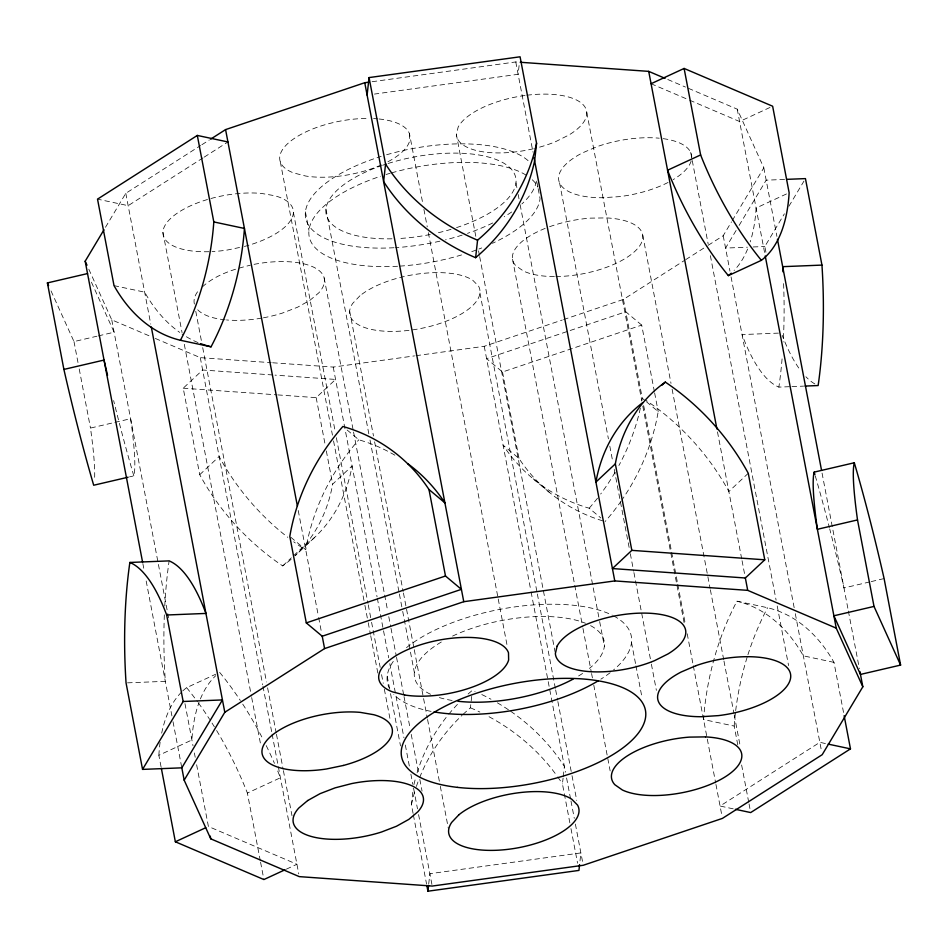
<?xml version="1.0" encoding="UTF-8"?>
<svg xmlns="http://www.w3.org/2000/svg" width="948" height="948" viewBox="0 0 948 948"><rect width="100%" height="100%" fill="white"/><g stroke="black" fill="none" stroke-linecap="round" stroke-linejoin="round"><path stroke-width="0.71" stroke-dasharray="4.74 3.56" d="M413.079 813.36L411.432 804.71L413.209 788.665M519.101 65.554L518.129 74.3L374.448 94.077M428.733 883.915L429.871 873.701L580.887 852.916L579.584 864.588M463.062 714.365A201.723 182.537 6.3 0 1 470.433 707.812L472.057 693.237M569.866 822.852L562.437 783.925L563.088 778.095M563.254 776.637L564.38 766.422A201.723 182.537 6.3 0 0 509.728 710.633M475.789 236.313L456.379 134.557L458.145 127.127A66.194 27.136 -10.8 0 1 525.476 95.416M105.489 227.259L125.8 193.309L200.632 145.53M708.239 245.271L723.206 235.72L731.477 221.879M732.235 220.623L763.827 167.82L737.236 109.162L686.85 87.654M736.098 230.471L725.564 248.068L747.38 247.203M739.108 225.434L766.185 180.167L785.086 179.421M765.925 252.263L764.835 246.504L784.387 213.81M788.902 206.261L803.951 181.115M291.107 559.32A201.723 154.453 46.9 0 1 282.694 565.909A201.723 154.453 46.9 0 1 199.732 474.699L183.225 388.194L202.647 370.004L273.545 375.029M199.732 474.699L219.142 456.498A201.723 154.453 46.9 0 0 287.801 537.338M277.764 394.913L316.17 397.639L335.58 379.437L275.027 375.135M314.487 537.563L295.065 555.765A201.723 154.453 46.9 0 0 332.665 484.132L352.087 465.93A201.723 154.453 46.9 0 1 302.116 547.707L292.411 556.808M282.694 565.909L291.332 557.827M748.268 473.301L728.858 491.502A201.723 154.453 46.9 0 0 645.884 400.293M202.327 286.924C215.528 274.896 233.184 269.303 250.26 265.239M201.877 144.736L209.366 139.96M202.991 157.889L128.146 205.669L97.526 199.139M204.235 157.095L227.935 141.963M563.574 319.571L623.417 299.414L684.539 260.404M685.783 259.598L706.995 246.065M770.001 107.456L739.594 121.522L689.208 100.014M786.496 193.949L756.101 208.015A201.723 95.784 65.2 0 1 750.2 241.906M182.727 690.962A201.723 95.784 65.2 0 1 186.626 687.667L215.706 674.218M161.053 766.814L158.861 755.272L191.899 739.985A201.723 95.784 65.2 0 1 199.044 702.444M260.309 860.82L247.381 793.061L280.43 777.763A201.723 95.784 65.2 0 0 276.508 768.129M286.355 869.162L296.937 864.268L208.406 826.478L196.307 763.045M415.994 355.69L484.238 346.304L562.188 320.045M641.701 325.105L625.775 311.774L486.597 358.652L502.511 371.995L641.701 325.105L654.345 391.417M51.026 290.918L73.991 341.576L96.921 336.22M98.355 335.888L114.115 332.215L89.942 278.902M94.646 477.306A201.723 18.142 76.9 0 0 90.487 428.069L113.416 422.725M114.85 422.393L130.623 418.708A201.723 18.142 76.9 0 1 133.822 475.884L129.52 476.88M869.766 581.93L843.969 587.938A201.723 18.142 76.9 0 0 829.713 528.937M871.2 581.586L884.105 578.576M239.56 247.487L227.496 249.999A66.194 27.136 -10.8 0 1 212.008 251.587M372.09 81.718L515.771 61.94L518.734 62.153M272.668 362.776L333.222 367.077L414.537 355.891M753.198 246.966L764.835 246.504M778.427 333.115L742.059 334.573A201.723 63.101 87.7 0 0 778.877 387.116L790.514 386.654M791.959 386.594L803.596 386.12M127.506 682.844L165.319 681.328A201.723 63.101 87.7 0 1 164.407 613.261M155.342 338.46L200.289 357.645L271.187 362.681M183.225 388.194L276.283 394.806M114.021 285.632L144.653 292.162A201.723 131.843 -78 0 0 179.693 332.393M737.769 744.808L734.19 726.073L703.57 719.544A201.723 131.843 -78 0 1 736.952 601.198L767.584 607.727A201.723 131.843 -78 0 1 833.979 662.368L843.601 712.825M833.979 662.368L803.347 655.838A201.723 131.843 -78 0 0 736.952 601.198M825.412 743.528L819.854 742.331L720.065 806.037L733.989 809M667.783 79.513L685.487 87.074M651.063 83.732L687.845 99.433M88.804 269.208L111.757 319.855L149.891 336.137M623.417 299.414L642.282 398.267L645.458 400.933M646.524 401.822L658.196 411.598A201.723 174.468 -50 0 1 621.935 499.928M602.584 520.796A201.723 174.468 -50 0 1 519.018 458.488L503.092 445.157A201.723 174.468 -50 0 0 589.194 508.211L600.866 517.987M533.191 478.811L549.105 492.154M347.134 430.013L358.806 439.789A201.723 174.468 -50 0 1 395.837 455.775M290.858 537.291L305.718 549.733A201.723 174.468 -50 0 1 358.806 439.789M763.827 167.82L776.91 236.396M822.058 473.099L848.093 609.564M848.365 611.01L859.374 668.672M737.236 109.162L764.692 253.08M723.206 235.72L729.96 271.14M731.062 276.899L794.199 607.869M795.301 613.676L821.679 751.942M690.701 152.438L708.168 244.027M710.384 255.652L776.104 600.191M777.218 605.997L788.582 665.603M717.482 431.897L741.774 559.261M742.059 560.695L745.353 577.996M642.72 235.116L671.006 383.395M672.108 389.213L710.099 588.376M710.384 589.822L723.691 659.607M723.964 661.052L733.953 713.394M734.226 714.839L740.329 746.823M741.62 764.989L748.766 802.47M749.039 803.916L750.413 811.121M654.618 392.863L658.196 411.598M643.668 405.531L671.397 550.907M671.67 552.364L677.5 582.89M677.773 584.347L685.534 625.052M687.205 633.774L693.024 664.299M693.308 665.757L715.669 782.965M715.941 784.411L722.163 817.022M586.776 112.492L641.689 400.317M642.791 406.135L684.112 622.741M559.604 183.011L608.415 438.865M609.801 446.129L612.846 462.126M614.233 469.39L629.211 547.897M630.313 553.703L633.643 571.146M633.928 572.604L651.122 662.735M651.395 664.192L656.383 690.357M631.51 642.543L635.67 664.347M635.954 665.792L642.057 697.775M515.771 61.94L532.977 152.142M537.871 187.206L536.509 180.073A117.41 48.123 -10.8 0 1 521.862 203.95M538.144 188.628L540.052 198.606A117.41 48.123 -10.8 0 1 492.427 243.328M515.973 182.905L517.087 188.711M518.189 194.518L519.018 198.879M520.132 204.685L599.385 620.122M599.657 621.58L604.374 646.275M512.536 259.207L582.7 626.995M582.973 628.453L591.291 672.061M591.576 673.518L592.405 677.879M593.792 685.143L610.157 770.914M502.511 371.995L519.018 458.488M478.562 250.853L479.392 255.213M479.676 256.659L555.101 652.082M479.949 293.05L537.078 592.512M537.35 593.969L555.374 688.461M555.658 689.907L557.59 700.086M557.874 701.544L571.739 774.232M572.011 775.677L576.728 800.396M484.238 346.304L530.833 590.521M531.105 591.979L565.482 772.193M566.584 777.952L570.708 799.579M570.98 801.024L574.287 818.325M575.389 824.085L582.712 862.526M570.969 828.611L577.569 863.213M379.058 118.986A66.194 27.136 -10.8 0 1 409.5 133.822L422.808 203.595M423.922 209.413L427.24 226.856M428.354 232.675L497.961 597.548M498.233 599.006L507.393 646.974M349.646 310.98L373.488 435.997M374.602 441.815L403.161 591.54M403.445 592.998L413.98 648.242M414.264 649.7L427.287 718.015M427.572 719.473L440.05 784.885M440.322 786.342L448.368 828.505M325.958 209.046L368.902 434.196M370.016 440.014L399.108 592.536M399.381 593.981L402.426 609.967M402.71 611.413L414.347 672.428M324.157 277.93L353.272 430.57M353.557 432.027L387.661 610.832M388.775 616.65L390.718 626.829M390.991 628.275L396.264 655.898M396.537 657.355L403.741 695.157M404.026 696.602L410.129 728.585M411.231 734.404L418.72 773.651M419.834 779.469L422.05 791.094M305.422 211.878L308.953 230.411M333.222 367.077L377.043 596.766M377.316 598.224L388.692 657.829M389.794 663.636L403.943 737.781M405.329 745.045L409.761 768.307M410.875 774.125L412.818 784.292M413.648 788.641L417.487 808.834M418.589 814.593L432.229 886.06M387.199 676.161L389.415 687.786M390.529 693.604L400.506 745.934M413.352 814.794L426.553 883.998M293.394 212.352L335.26 431.861M336.374 437.68L367.99 603.402M368.262 604.848L371.308 620.845M371.592 622.303L380.184 667.368M381.57 674.632L383.241 683.354M384.343 689.172L390.446 721.155M280.312 161.847L332.452 435.144M333.554 440.962L364.613 603.781M364.897 605.227L367.942 621.224M368.227 622.682L370.443 634.307M370.715 635.764L377.932 673.554M316.17 397.639L325.247 445.204M326.337 450.975L332.665 484.132M298.229 510.486L318.374 616.046M318.647 617.492L321.668 633.347M195.774 311.276L201.592 341.813M202.706 347.62L266.483 681.979M267.597 687.798L276.188 732.863M276.472 734.309L283.12 769.195M283.405 770.653L291.996 815.718M200.289 357.645L262.679 684.729M262.963 686.186L271.839 732.709M272.112 734.155L298.762 873.878M162.949 232.367L182.075 332.665M184.303 344.302L251.41 696.105M251.682 697.55L260.842 745.531M260.582 862.253L263.888 879.554M125.8 193.309L150.756 324.145M111.757 319.855L167.5 612.053M167.772 613.51L168.614 617.871M184.967 703.641L193.001 745.744M194.376 752.961L195.205 757.286M142.852 563.586L143.966 569.393M146.182 581.029L171.92 715.93M173.022 721.701L181.815 767.833M73.991 341.576L78.115 363.203M79.217 368.962L90.487 428.069M409.5 133.822L409.643 140.979A66.194 27.136 -10.8 0 1 387.673 161.883M526.91 95.227A66.194 27.136 -10.8 0 1 582.499 104.067A66.194 27.136 -10.8 0 1 568.942 134.983L555.718 141.608A66.194 27.136 -10.8 0 1 534.66 148.433M533.262 148.777A66.194 27.136 -10.8 0 1 456.379 134.557M691.187 160.911A67.581 27.705 -10.8 0 1 673.139 179.646M668.067 182.454A67.581 27.705 -10.8 0 1 619.494 196.627L602.513 197.741A67.581 27.705 -10.8 0 1 582.238 152.995L596.873 146.727A67.581 27.705 -10.8 0 1 659.239 138.195M663.221 138.657A67.581 27.705 -10.8 0 1 691.696 158.15M381.297 164.952A66.194 27.136 -10.8 0 1 305.635 176.02L293.501 172.892A66.194 27.136 -10.8 0 1 292.825 139.463A66.194 27.136 -10.8 0 1 369.353 118.441M373.595 118.571A66.194 27.136 -10.8 0 1 377.719 118.856M555.872 276.555A66.194 27.136 -10.8 0 0 637.72 248.4A66.194 27.136 -10.8 0 0 606.53 217.91L590.403 218.135A66.194 27.136 -10.8 0 0 546.747 227.769M554.402 276.567A66.194 27.136 -10.8 0 1 523.367 270.998L515.842 265.736A66.194 27.136 -10.8 0 1 545.384 228.302M413.944 784.565A201.723 182.537 6.3 0 1 415.591 778.012M417.096 772.81A201.723 182.537 6.3 0 1 447.906 715.242M448.783 714.176A201.723 182.537 6.3 0 1 458.038 703.76M468.122 694.019A201.723 182.537 6.3 0 1 472.377 690.322A201.723 182.537 6.3 0 1 475.09 691.483M219.663 672.381A201.723 95.784 65.2 0 1 240.365 700.513M242.735 704.127A201.723 95.784 65.2 0 1 263.283 739.772M266.21 745.59A201.723 95.784 65.2 0 1 274.446 763.341M734.19 726.073A201.723 131.843 -78 0 1 735.53 711.901M735.684 710.609A201.723 131.843 -78 0 1 747.545 655.933M747.936 654.701A201.723 131.843 -78 0 1 767.584 607.727M302.116 547.707A201.723 154.453 46.9 0 1 293.69 541.794M783.593 283.594A201.723 63.101 87.7 0 1 783.249 341.944M782.076 358.889A201.723 63.101 87.7 0 1 778.877 387.116M814.853 383.928A201.723 63.101 87.7 0 1 805.895 376.747M798.761 368.002A201.723 63.101 87.7 0 1 782.219 335.355M815.244 475.789A201.723 18.142 76.9 0 1 829.358 527.538M164.751 606.056A201.723 63.101 87.7 0 1 169.123 560.884M133.822 475.884A201.723 18.142 76.9 0 1 113.642 400.601M747.605 249.063A201.723 95.784 65.2 0 1 734.072 270.5M200.395 698.937A201.723 95.784 65.2 0 1 215.777 675.675M198.025 342.584A201.723 131.843 -78 0 1 182.04 334.004M642.282 398.267A201.723 174.468 -50 0 1 641.784 401.087M640.362 408.138A201.723 174.468 -50 0 1 618.902 465.527M615.086 472.317A201.723 174.468 -50 0 1 600.688 494.015M597.513 498.162A201.723 174.468 -50 0 1 589.194 508.211M481.797 694.552A201.723 182.537 6.3 0 1 490.981 699.233M497.38 702.824A201.723 182.537 6.3 0 1 508.519 709.815M244.406 246.468A66.194 27.136 -10.8 0 0 274.754 195.726L261.352 193.416A66.194 27.136 -10.8 0 0 168.471 220.671A66.194 27.136 -10.8 0 0 209.164 251.706M470.433 707.812A201.723 182.537 6.3 0 1 479.866 712.055M489.038 716.724A201.723 182.537 6.3 0 1 556.914 775.796M557.732 776.933A201.723 182.537 6.3 0 1 562.437 783.925M411.432 804.71A201.723 182.537 6.3 0 1 415.153 790.312M416.397 786.437A201.723 182.537 6.3 0 1 419.17 778.782M419.668 777.514A201.723 182.537 6.3 0 1 462.043 715.337M621.189 501.006A201.723 174.468 -50 0 1 605.108 521.542M158.861 755.272A201.723 95.784 65.2 0 1 160.413 740.198M161.681 733.16A201.723 95.784 65.2 0 1 181.791 691.862M186.626 687.667A201.723 95.784 65.2 0 1 197.587 701.84M198.416 702.966A201.723 95.784 65.2 0 1 209.686 719.425M212.032 723.075A201.723 95.784 65.2 0 1 214.343 726.784M216.618 730.517A201.723 95.784 65.2 0 1 247.381 793.061M254.04 264.35A66.194 27.136 -10.8 0 1 318.789 292.861L309.854 300.386L297.471 307.271L282.48 313.053A66.194 27.136 -10.8 0 1 263.094 317.864M261.672 318.113A66.194 27.136 -10.8 0 1 226.513 319.95M225.043 319.82A66.194 27.136 -10.8 0 1 196.532 308.396M194.387 304.012A66.194 27.136 -10.8 0 1 197.942 291.273M388.099 163.471A96.542 39.579 -10.8 0 1 509.704 167.523A96.542 39.579 -10.8 0 1 456.581 227.603M451.047 229.333A96.542 39.579 -10.8 0 1 435.772 233.315M430.262 234.488A96.542 39.579 -10.8 0 1 397.603 238.6M391.998 238.801A96.542 39.579 -10.8 0 1 326.017 213.371A96.542 39.579 -10.8 0 1 381.309 165.722M382.648 165.26A96.542 39.579 -10.8 0 1 386.713 163.909M590.592 625.644A96.542 39.579 -10.8 0 1 589.372 668.447M582.593 673.424A96.542 39.579 -10.8 0 1 577.451 676.647M452.113 700.454A96.542 39.579 -10.8 0 1 438.971 697.467M430.582 694.28A96.542 39.579 -10.8 0 1 443.984 640.481M452.575 636.084A96.542 39.579 -10.8 0 1 585.497 623.263M481.679 247.949A117.41 48.123 -10.8 0 1 478.906 249.04M476.228 250.035A117.41 48.123 -10.8 0 1 469.698 252.346M461.581 254.929A117.41 48.123 -10.8 0 1 398.99 266.175M397.579 266.258A117.41 48.123 -10.8 0 1 309.166 236.467A117.41 48.123 -10.8 0 1 380.634 176.233M386.049 174.503A117.41 48.123 -10.8 0 1 390.185 173.283M391.56 172.88A117.41 48.123 -10.8 0 1 526.247 175.214M532.29 179.776A117.41 48.123 -10.8 0 1 537.54 186.294M613.581 615.892A124.117 50.884 -10.8 0 1 613.451 670.046M610.168 672.677A124.117 50.884 -10.8 0 1 600.866 679.171M431.103 711.379A124.117 50.884 -10.8 0 1 393.787 694.469M389.853 689.172A124.117 50.884 -10.8 0 1 395.126 658.919M406.479 647.662A124.117 50.884 -10.8 0 1 612.361 615.264M511.695 211.973A117.41 48.123 -10.8 0 1 504.182 216.772M492.723 222.97A117.41 48.123 -10.8 0 1 467.494 233.362M462.138 235.128A117.41 48.123 -10.8 0 1 445.548 239.832M439.919 241.171A117.41 48.123 -10.8 0 1 395.446 247.641M394.036 247.724A117.41 48.123 -10.8 0 1 305.481 217.033A117.41 48.123 -10.8 0 1 381.155 156.396M386.642 154.749A117.41 48.123 -10.8 0 1 529.825 162.286M359.932 295.776L352.668 303.431A66.194 27.136 -10.8 0 0 411.693 330.011A66.194 27.136 -10.8 0 0 478.527 286.106L472.768 280.252A66.194 27.136 -10.8 0 0 359.932 295.776"/><path stroke-width="1.42" d="M367.113 95.084L369.056 77.582L520.073 56.797L536.568 143.29L534.636 160.793A201.723 182.537 6.3 0 1 475.623 257.678A201.723 182.537 6.3 0 1 383.62 181.578L385.563 164.075L369.056 77.582M475.623 257.678L477.567 240.188A201.723 182.537 6.3 0 0 536.568 143.29M579.584 864.588L578.944 870.418L427.927 891.203L428.579 885.373M142.579 562.128L85.178 261.21L103.984 229.772M183.165 701.496L222.436 699.932L181.815 767.833L142.555 769.397L183.165 701.496L166.67 615.003A201.723 63.101 87.7 0 0 129.864 562.46L169.123 560.884A201.723 63.101 87.7 0 1 205.941 613.427L166.67 615.003M184.173 780.18L224.794 712.28L324.583 648.586L463.762 601.696L614.778 580.923L747.711 590.355L836.243 628.145L862.822 686.79L822.2 754.691L722.423 818.397L583.245 865.275L432.229 886.06L299.284 876.627L210.764 838.838L184.173 780.18L181.815 767.833M662.071 385.125L665.306 382.091A201.723 154.453 46.9 0 1 748.268 473.301L764.775 559.806L745.353 577.996L612.42 568.563L631.83 550.361L764.775 559.806M665.306 382.091A201.723 154.453 46.9 0 0 615.335 463.868L595.913 482.07A201.723 154.453 46.9 0 1 642.661 402.675M197.314 135.434L97.526 199.139L114.021 285.632A201.723 131.843 -78 0 0 180.416 340.273L211.048 346.802A201.723 131.843 -78 0 0 244.43 228.456L213.81 221.927L197.314 135.434L227.935 141.963M210.61 139.166L225.577 129.603L364.755 82.725L369.163 82.121M844.147 715.704L850.475 748.861L750.686 812.566L735.375 809.296M651.063 83.732L684.112 68.446L772.644 106.223L789.139 192.728A201.723 95.784 65.2 0 1 761.374 260.333L728.337 275.619A201.723 95.784 65.2 0 1 667.57 170.237L700.619 154.939L684.112 68.446M161.338 768.247L175.356 841.777L205.763 827.699M285.04 869.766L263.888 879.554L175.356 841.777M306.299 622.895L445.489 576.005L461.403 589.348L322.225 636.226L306.299 622.895L289.804 536.402A201.723 174.468 -50 0 1 342.892 426.458A201.723 174.468 -50 0 1 428.982 489.512L444.908 502.843A201.723 174.468 -50 0 0 407.687 463.631M128.087 477.223L93.698 485.234A201.723 18.142 76.9 0 1 63.895 369.424L47.4 282.919L87.536 273.569M63.895 369.424L104.031 360.062A201.723 18.142 76.9 0 0 107.551 375.313M854.302 462.766A201.723 18.142 76.9 0 0 857.513 519.931L817.377 529.292A201.723 18.142 76.9 0 1 814.178 472.116L854.302 462.766A201.723 18.142 76.9 0 1 884.105 578.576L900.6 665.081L860.464 674.431L833.885 615.785L874.009 606.424L900.6 665.081M786.544 179.362L805.445 178.603L821.952 265.096A201.723 63.101 87.7 0 1 818.136 385.54L805.053 386.073M821.952 265.096L782.681 266.672A201.723 63.101 87.7 0 1 783.012 271.863M520.203 62.26L648.716 71.373L665.058 78.352M828.197 744.121L850.475 748.861M85.178 261.21L86.991 265.203M47.4 282.919L48.609 285.585M857.513 519.931L874.009 606.424M777.455 239.275L821.513 470.184M859.919 671.551L862.822 686.79M765.249 255.984L836.243 628.145M648.716 71.373L716.925 428.994M745.353 577.996L747.711 590.355M615.335 463.868L631.83 550.361M534.08 157.913L614.778 580.923M364.755 82.725L463.762 601.696M428.982 489.512L445.489 576.005M426.825 885.432L427.927 891.203M225.577 129.603L297.399 506.125M322.225 636.226L324.583 648.586M151.313 327.048L224.794 712.28M210.231 836.089L210.764 838.838M142.555 769.397L126.048 682.904A201.723 63.101 87.7 0 1 129.864 562.46M761.374 260.333A201.723 95.784 65.2 0 1 700.619 154.939M814.178 472.116A201.723 18.142 76.9 0 1 814.889 474.557M211.048 346.802A201.723 131.843 -78 0 1 200.585 343.591M213.81 221.927A201.723 131.843 -78 0 1 180.416 340.273M573.339 678.981A96.542 39.579 -10.8 0 1 457.931 701.247M731.275 273.19A201.723 95.784 65.2 0 1 728.337 275.619M477.567 240.188A201.723 182.537 6.3 0 1 385.563 164.075M598.318 680.759A124.117 50.884 -10.8 0 1 434.042 711.912M557.14 646.098L555.374 653.528A66.194 27.136 -10.8 0 0 654.712 660.578L667.937 653.966A66.194 27.136 -10.8 0 0 651.643 613.38A66.194 27.136 -10.8 0 0 557.14 646.098M458.927 814.759L451.675 822.402A66.194 27.136 -10.8 0 0 510.688 848.993A66.194 27.136 -10.8 0 0 577.533 805.077L571.774 799.223A66.194 27.136 -10.8 0 0 458.927 814.759M307.697 800.539L298.762 808.063A66.194 27.136 -10.8 0 0 310.837 836.337A66.194 27.136 -10.8 0 0 381.475 832.024L396.465 826.253L408.849 819.368L417.784 811.832A66.194 27.136 -10.8 0 0 351.637 783.593L335.071 787.871L320.08 793.654L307.697 800.539M695.879 665.709L681.233 671.978A67.581 27.705 -10.8 0 0 701.52 716.712L718.501 715.61A67.581 27.705 -10.8 0 0 789.696 671.421A67.581 27.705 -10.8 0 0 695.879 665.709M343.401 765.451L326.503 768.982A66.194 27.136 -10.8 0 1 264.338 743.848A66.194 27.136 -10.8 0 1 360.359 712.386L373.761 714.709A66.194 27.136 -10.8 0 1 343.401 765.451M705.525 736.892L689.409 737.117A66.194 27.136 -10.8 0 0 614.849 784.719L622.362 789.98A66.194 27.136 -10.8 0 0 725.623 776.59A66.194 27.136 -10.8 0 0 705.525 736.892M404.642 694.991L392.496 691.874A66.194 27.136 -10.8 0 1 418.435 645.47A66.194 27.136 -10.8 0 1 508.495 652.793L508.638 659.962A66.194 27.136 -10.8 0 1 404.642 694.991M457.374 787.361A124.117 50.884 -10.8 0 0 645.659 716.676A124.117 50.884 -10.8 0 0 467.459 696.425A124.117 50.884 -10.8 0 0 457.374 787.361"/></g></svg>
